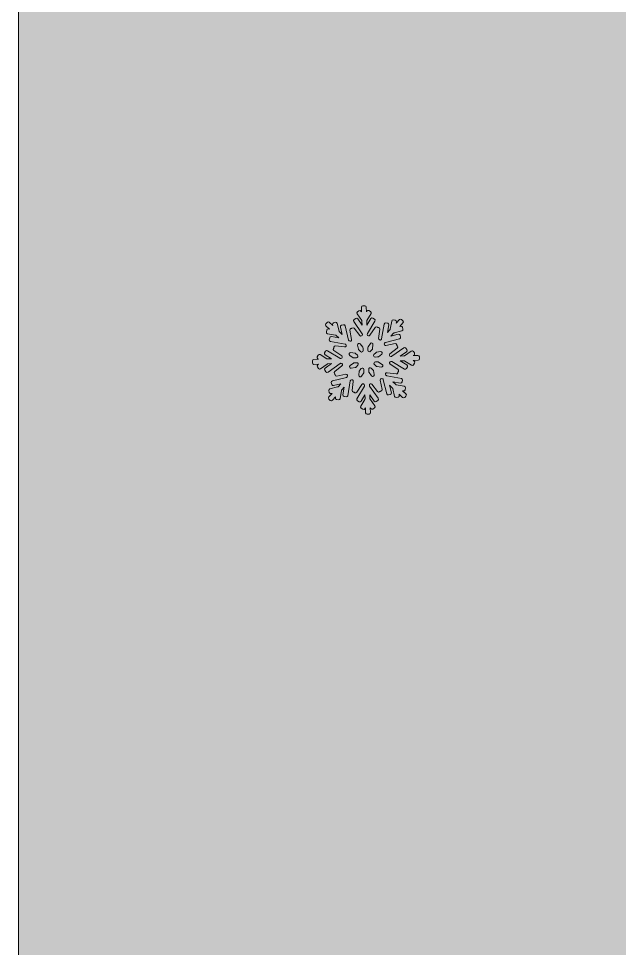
# Model space of a CAD drawing. Header units: millimetres. Extents: x 31 to 225, y -115 to -14.
# Drawn here: x 140.3 to 154.1, y -93.23 to -71.88 of the extents above; entities that cross this region are included whole.
import ezdxf

# ---------------------------------------------------------------- set-up
doc = ezdxf.new("R2010")
doc.units = ezdxf.units.MM
doc.header["$MEASUREMENT"] = 0
doc.layers.add('engraving', color=7, linetype='Continuous')
doc.layers.add('Layer 1', color=7, linetype='Continuous')

msp = doc.modelspace()

# ---------------------------------------------------------------- hatches: boundary and pattern name
at = {"layer": 'Layer 1'}
h = msp.add_hatch(color=2, dxfattribs=at)
h.dxf.hatch_style = 2
edge = h.paths.add_edge_path()
edge.add_spline(control_points=[(211.735, -40.876), (205.828, -35.752), (198.704, -32.392), (190.364, -30.797), (190.364, -30.797), (190.364, -29.654), (190.364, -29.654), (190.364, -27.087), (188.359, -24.969), (185.839, -24.777), (187.344, -23.662), (188.323, -21.878), (188.323, -19.861), (188.323, -16.481), (185.583, -13.74), (182.203, -13.74), (178.822, -13.74), (176.082, -16.481), (176.082, -19.861), (176.082, -21.878), (177.062, -23.662), (178.567, -24.777), (176.046, -24.969), (174.042, -27.087), (174.042, -29.654), (174.042, -29.654), (174.042, -29.716), (174.042, -29.716), (174.042, -29.716), (140.3, -29.716), (140.3, -29.716), (140.3, -29.716), (140.3, -114.865), (140.3, -114.865), (140.3, -114.865), (177.219, -114.865), (177.219, -114.865), (186.464, -114.865), (194.634, -113.223), (201.73, -109.939), (206.311, -107.871), (210.315, -105.094), (213.742, -101.606), (217.168, -98.119), (219.833, -93.933), (221.74, -89.047), (223.645, -84.161), (224.598, -78.555), (224.598, -72.23), (224.598, -58.768), (220.31, -48.317), (211.735, -40.876)], knot_values=[0, 0, 0, 0, 1, 1, 1, 2, 2, 2, 3, 3, 3, 4, 4, 4, 5, 5, 5, 6, 6, 6, 7, 7, 7, 8, 8, 8, 9, 9, 9, 10, 10, 10, 11, 11, 11, 12, 12, 12, 13, 13, 13, 14, 14, 14, 15, 15, 15, 16, 16, 16, 17, 17, 17, 17], degree=3, periodic=1)
edge = h.paths.add_edge_path()
edge.add_spline(control_points=[(178.395, -19.861), (178.395, -17.762), (180.103, -16.054), (182.203, -16.054), (184.302, -16.054), (186.01, -17.762), (186.01, -19.861), (186.01, -21.96), (184.302, -23.668), (182.203, -23.668), (180.103, -23.668), (178.395, -21.96), (178.395, -19.861)], knot_values=[0, 0, 0, 0, 1, 1, 1, 2, 2, 2, 3, 3, 3, 4, 4, 4, 4], degree=3, periodic=1)
edge = h.paths.add_edge_path()
edge.add_spline(control_points=[(191.572, -87.07), (188.734, -91.045), (184.557, -93.031), (179.043, -93.031), (179.043, -93.031), (168.46, -93.031), (168.46, -93.031), (168.46, -93.031), (168.46, -51.551), (168.46, -51.551), (168.46, -51.551), (177.705, -51.551), (177.705, -51.551), (183.625, -51.551), (188.126, -53.558), (191.208, -57.572), (194.289, -61.586), (195.83, -66.553), (195.83, -72.473), (195.83, -78.231), (194.41, -83.097), (191.572, -87.07)], knot_values=[0, 0, 0, 0, 1, 1, 1, 2, 2, 2, 3, 3, 3, 4, 4, 4, 5, 5, 5, 6, 6, 6, 7, 7, 7, 7], degree=3, periodic=1)

# ---------------------------------------------------------------- linework, layer by layer
at = {"layer": 'engraving', "lineweight": 0}
for points, knots in [([(149.507, -79.648), (149.506, -79.629), (149.49, -79.615), (149.472, -79.616), (149.472, -79.616), (149.364, -79.62), (149.364, -79.62), (149.364, -79.62), (149.384, -79.606), (149.384, -79.606), (149.399, -79.595), (149.403, -79.574), (149.393, -79.559), (149.393, -79.559), (149.368, -79.523), (149.368, -79.523), (149.357, -79.507), (149.336, -79.503), (149.32, -79.514), (149.32, -79.514), (149.168, -79.622), (149.168, -79.622), (149.163, -79.626), (149.156, -79.628), (149.15, -79.628), (149.15, -79.628), (149.068, -79.631), (149.068, -79.631), (149.068, -79.631), (149.212, -79.529), (149.212, -79.529), (149.228, -79.518), (149.231, -79.497), (149.221, -79.482), (149.221, -79.482), (149.196, -79.446), (149.196, -79.446), (149.185, -79.43), (149.164, -79.427), (149.149, -79.438), (149.149, -79.438), (148.871, -79.633), (148.871, -79.633), (148.866, -79.637), (148.86, -79.639), (148.853, -79.64), (148.853, -79.64), (148.851, -79.64), (148.851, -79.64), (148.819, -79.641), (148.803, -79.6), (148.829, -79.579), (148.829, -79.579), (148.996, -79.448), (148.996, -79.448), (149.01, -79.437), (149.013, -79.416), (149.001, -79.401), (149.001, -79.401), (148.996, -79.394), (148.996, -79.394), (148.993, -79.39), (148.991, -79.385), (148.99, -79.38), (148.99, -79.38), (148.988, -79.372), (148.988, -79.372), (148.984, -79.353), (148.967, -79.341), (148.948, -79.345), (148.948, -79.345), (148.738, -79.387), (148.738, -79.387), (148.706, -79.393), (148.685, -79.355), (148.707, -79.331), (148.707, -79.331), (148.71, -79.327), (148.71, -79.327), (148.715, -79.322), (148.72, -79.319), (148.727, -79.317), (148.727, -79.317), (149.049, -79.236), (149.049, -79.236), (149.067, -79.232), (149.078, -79.214), (149.074, -79.196), (149.074, -79.196), (149.063, -79.153), (149.063, -79.153), (149.058, -79.135), (149.04, -79.124), (149.022, -79.128), (149.022, -79.128), (148.853, -79.17), (148.853, -79.17), (148.853, -79.17), (148.911, -79.107), (148.911, -79.107), (148.916, -79.102), (148.922, -79.098), (148.928, -79.097), (148.928, -79.097), (149.105, -79.052), (149.105, -79.052), (149.123, -79.048), (149.134, -79.03), (149.129, -79.012), (149.129, -79.012), (149.119, -78.969), (149.119, -78.969), (149.114, -78.951), (149.096, -78.94), (149.078, -78.944), (149.078, -78.944), (149.055, -78.95), (149.055, -78.95), (149.055, -78.95), (149.13, -78.867), (149.13, -78.867), (149.143, -78.853), (149.142, -78.832), (149.128, -78.82), (149.128, -78.82), (149.096, -78.79), (149.096, -78.79), (149.083, -78.777), (149.061, -78.778), (149.048, -78.792), (149.048, -78.792), (148.976, -78.871), (148.976, -78.871), (148.976, -78.871), (148.98, -78.847), (148.98, -78.847), (148.983, -78.829), (148.971, -78.811), (148.953, -78.808), (148.953, -78.808), (148.91, -78.8), (148.91, -78.8), (148.892, -78.797), (148.874, -78.809), (148.871, -78.828), (148.871, -78.828), (148.839, -79.014), (148.839, -79.014), (148.837, -79.02), (148.835, -79.026), (148.83, -79.031), (148.83, -79.031), (148.775, -79.091), (148.775, -79.091), (148.775, -79.091), (148.805, -78.916), (148.805, -78.916), (148.809, -78.897), (148.796, -78.88), (148.778, -78.876), (148.778, -78.876), (148.735, -78.869), (148.735, -78.869), (148.717, -78.865), (148.699, -78.878), (148.696, -78.896), (148.696, -78.896), (148.637, -79.234), (148.637, -79.234), (148.636, -79.24), (148.633, -79.246), (148.629, -79.251), (148.629, -79.251), (148.629, -79.251), (148.629, -79.251), (148.607, -79.275), (148.567, -79.257), (148.57, -79.224), (148.57, -79.224), (148.596, -79.014), (148.596, -79.014), (148.598, -78.995), (148.585, -78.978), (148.567, -78.976), (148.567, -78.976), (148.559, -78.975), (148.559, -78.975), (148.553, -78.974), (148.548, -78.973), (148.544, -78.97), (148.544, -78.97), (148.537, -78.965), (148.537, -78.965), (148.522, -78.954), (148.501, -78.959), (148.49, -78.974), (148.49, -78.974), (148.372, -79.153), (148.372, -79.153), (148.354, -79.18), (148.312, -79.168), (148.31, -79.136), (148.31, -79.136), (148.31, -79.132), (148.31, -79.132), (148.31, -79.125), (148.312, -79.119), (148.315, -79.113), (148.315, -79.113), (148.486, -78.825), (148.486, -78.825), (148.495, -78.809), (148.49, -78.788), (148.474, -78.779), (148.474, -78.779), (148.437, -78.756), (148.437, -78.756), (148.421, -78.746), (148.4, -78.752), (148.391, -78.768), (148.391, -78.768), (148.302, -78.918), (148.302, -78.918), (148.302, -78.918), (148.298, -78.831), (148.298, -78.831), (148.298, -78.825), (148.299, -78.818), (148.303, -78.813), (148.303, -78.813), (148.397, -78.655), (148.397, -78.655), (148.406, -78.639), (148.401, -78.618), (148.385, -78.609), (148.385, -78.609), (148.348, -78.586), (148.348, -78.586), (148.332, -78.576), (148.311, -78.581), (148.301, -78.597), (148.301, -78.597), (148.289, -78.617), (148.289, -78.617), (148.289, -78.617), (148.285, -78.505), (148.285, -78.505), (148.284, -78.487), (148.268, -78.472), (148.25, -78.473), (148.25, -78.473), (148.206, -78.475), (148.206, -78.475), (148.188, -78.475), (148.173, -78.491), (148.174, -78.51), (148.174, -78.51), (148.178, -78.618), (148.178, -78.618), (148.178, -78.618), (148.165, -78.599), (148.165, -78.599), (148.155, -78.583), (148.133, -78.58), (148.118, -78.59), (148.118, -78.59), (148.082, -78.616), (148.082, -78.616), (148.067, -78.626), (148.064, -78.647), (148.074, -78.662), (148.074, -78.662), (148.181, -78.817), (148.181, -78.817), (148.185, -78.823), (148.187, -78.829), (148.187, -78.835), (148.187, -78.835), (148.191, -78.918), (148.191, -78.918), (148.191, -78.918), (148.09, -78.772), (148.09, -78.772), (148.079, -78.757), (148.058, -78.753), (148.043, -78.764), (148.043, -78.764), (148.007, -78.789), (148.007, -78.789), (147.992, -78.8), (147.988, -78.821), (147.999, -78.836), (147.999, -78.836), (148.193, -79.118), (148.193, -79.118), (148.197, -79.123), (148.199, -79.129), (148.199, -79.136), (148.199, -79.136), (148.199, -79.136), (148.199, -79.136), (148.201, -79.169), (148.159, -79.184), (148.139, -79.158), (148.139, -79.158), (148.011, -78.992), (148.011, -78.992), (147.999, -78.977), (147.978, -78.974), (147.963, -78.986), (147.963, -78.986), (147.957, -78.991), (147.957, -78.991), (147.953, -78.994), (147.948, -78.996), (147.943, -78.997), (147.943, -78.997), (147.935, -78.999), (147.935, -78.999), (147.916, -79.003), (147.904, -79.02), (147.908, -79.039), (147.908, -79.039), (147.95, -79.251), (147.95, -79.251), (147.956, -79.283), (147.918, -79.304), (147.894, -79.282), (147.894, -79.282), (147.892, -79.28), (147.892, -79.28), (147.887, -79.275), (147.883, -79.27), (147.882, -79.263), (147.882, -79.263), (147.801, -78.937), (147.801, -78.937), (147.797, -78.919), (147.778, -78.907), (147.76, -78.912), (147.76, -78.912), (147.718, -78.923), (147.718, -78.923), (147.7, -78.927), (147.689, -78.945), (147.693, -78.963), (147.693, -78.963), (147.736, -79.134), (147.736, -79.134), (147.736, -79.134), (147.673, -79.076), (147.673, -79.076), (147.668, -79.071), (147.665, -79.065), (147.663, -79.059), (147.663, -79.059), (147.619, -78.88), (147.619, -78.88), (147.615, -78.862), (147.596, -78.851), (147.578, -78.855), (147.578, -78.855), (147.536, -78.866), (147.536, -78.866), (147.518, -78.87), (147.507, -78.889), (147.511, -78.907), (147.511, -78.907), (147.517, -78.93), (147.517, -78.93), (147.517, -78.93), (147.436, -78.854), (147.436, -78.854), (147.422, -78.841), (147.401, -78.842), (147.388, -78.856), (147.388, -78.856), (147.359, -78.888), (147.359, -78.888), (147.346, -78.902), (147.347, -78.923), (147.36, -78.936), (147.36, -78.936), (147.44, -79.01), (147.44, -79.01), (147.44, -79.01), (147.417, -79.006), (147.417, -79.006), (147.398, -79.002), (147.381, -79.015), (147.377, -79.033), (147.377, -79.033), (147.37, -79.076), (147.37, -79.076), (147.367, -79.095), (147.379, -79.112), (147.397, -79.116), (147.397, -79.116), (147.58, -79.149), (147.58, -79.149), (147.587, -79.15), (147.593, -79.153), (147.598, -79.157), (147.598, -79.157), (147.658, -79.214), (147.658, -79.214), (147.658, -79.214), (147.485, -79.183), (147.485, -79.183), (147.466, -79.179), (147.449, -79.192), (147.446, -79.21), (147.446, -79.21), (147.438, -79.254), (147.438, -79.254), (147.435, -79.272), (147.447, -79.289), (147.465, -79.293), (147.465, -79.293), (147.799, -79.353), (147.799, -79.353), (147.805, -79.354), (147.811, -79.357), (147.816, -79.361), (147.816, -79.361), (147.818, -79.363), (147.818, -79.363), (147.842, -79.385), (147.823, -79.425), (147.79, -79.421), (147.79, -79.421), (147.582, -79.395), (147.582, -79.395), (147.564, -79.392), (147.547, -79.406), (147.545, -79.424), (147.545, -79.424), (147.544, -79.433), (147.544, -79.433), (147.543, -79.438), (147.541, -79.443), (147.538, -79.447), (147.538, -79.447), (147.533, -79.454), (147.533, -79.454), (147.523, -79.47), (147.527, -79.491), (147.543, -79.501), (147.543, -79.501), (147.722, -79.622), (147.722, -79.622), (147.749, -79.641), (147.737, -79.683), (147.704, -79.684), (147.704, -79.684), (147.7, -79.684), (147.7, -79.684), (147.693, -79.685), (147.687, -79.683), (147.681, -79.679), (147.681, -79.679), (147.396, -79.506), (147.396, -79.506), (147.38, -79.496), (147.359, -79.501), (147.35, -79.517), (147.35, -79.517), (147.327, -79.555), (147.327, -79.555), (147.318, -79.571), (147.323, -79.592), (147.339, -79.601), (147.339, -79.601), (147.488, -79.692), (147.488, -79.692), (147.488, -79.692), (147.403, -79.696), (147.403, -79.696), (147.396, -79.696), (147.39, -79.694), (147.384, -79.691), (147.384, -79.691), (147.228, -79.596), (147.228, -79.596), (147.212, -79.586), (147.191, -79.591), (147.182, -79.607), (147.182, -79.607), (147.159, -79.645), (147.159, -79.645), (147.15, -79.661), (147.155, -79.682), (147.171, -79.691), (147.171, -79.691), (147.192, -79.704), (147.192, -79.704), (147.192, -79.704), (147.081, -79.708), (147.081, -79.708), (147.062, -79.709), (147.047, -79.725), (147.048, -79.743), (147.048, -79.743), (147.05, -79.788), (147.05, -79.788), (147.051, -79.806), (147.066, -79.821), (147.085, -79.82), (147.085, -79.82), (147.193, -79.816), (147.193, -79.816), (147.193, -79.816), (147.173, -79.83), (147.173, -79.83), (147.157, -79.84), (147.154, -79.861), (147.164, -79.877), (147.164, -79.877), (147.189, -79.913), (147.189, -79.913), (147.2, -79.928), (147.221, -79.932), (147.237, -79.921), (147.237, -79.921), (147.389, -79.814), (147.389, -79.814), (147.394, -79.81), (147.401, -79.808), (147.407, -79.807), (147.407, -79.807), (147.489, -79.804), (147.489, -79.804), (147.489, -79.804), (147.344, -79.907), (147.344, -79.907), (147.329, -79.917), (147.325, -79.938), (147.336, -79.953), (147.336, -79.953), (147.361, -79.99), (147.361, -79.99), (147.372, -80.005), (147.393, -80.009), (147.408, -79.998), (147.408, -79.998), (147.686, -79.802), (147.686, -79.802), (147.691, -79.798), (147.697, -79.796), (147.704, -79.796), (147.704, -79.796), (147.705, -79.796), (147.705, -79.796), (147.738, -79.795), (147.753, -79.836), (147.728, -79.856), (147.728, -79.856), (147.561, -79.987), (147.561, -79.987), (147.547, -79.999), (147.544, -80.02), (147.555, -80.034), (147.555, -80.034), (147.561, -80.041), (147.561, -80.041), (147.564, -80.045), (147.566, -80.05), (147.567, -80.055), (147.567, -80.055), (147.569, -80.064), (147.569, -80.064), (147.572, -80.082), (147.59, -80.094), (147.609, -80.09), (147.609, -80.09), (147.819, -80.048), (147.819, -80.048), (147.851, -80.042), (147.872, -80.08), (147.85, -80.104), (147.85, -80.104), (147.847, -80.108), (147.847, -80.108), (147.842, -80.113), (147.836, -80.117), (147.83, -80.118), (147.83, -80.118), (147.508, -80.199), (147.508, -80.199), (147.49, -80.204), (147.479, -80.222), (147.483, -80.24), (147.483, -80.24), (147.494, -80.283), (147.494, -80.283), (147.498, -80.301), (147.517, -80.312), (147.535, -80.307), (147.535, -80.307), (147.703, -80.265), (147.703, -80.265), (147.703, -80.265), (147.645, -80.329), (147.645, -80.329), (147.641, -80.334), (147.635, -80.337), (147.629, -80.339), (147.629, -80.339), (147.452, -80.383), (147.452, -80.383), (147.434, -80.388), (147.423, -80.406), (147.428, -80.424), (147.428, -80.424), (147.438, -80.467), (147.438, -80.467), (147.443, -80.485), (147.461, -80.496), (147.479, -80.491), (147.479, -80.491), (147.502, -80.486), (147.502, -80.486), (147.502, -80.486), (147.427, -80.568), (147.427, -80.568), (147.414, -80.582), (147.415, -80.603), (147.428, -80.616), (147.428, -80.616), (147.46, -80.646), (147.46, -80.646), (147.474, -80.659), (147.496, -80.658), (147.508, -80.644), (147.508, -80.644), (147.581, -80.565), (147.581, -80.565), (147.581, -80.565), (147.577, -80.588), (147.577, -80.588), (147.574, -80.607), (147.586, -80.624), (147.604, -80.627), (147.604, -80.627), (147.647, -80.635), (147.647, -80.635), (147.665, -80.638), (147.683, -80.626), (147.686, -80.608), (147.686, -80.608), (147.718, -80.422), (147.718, -80.422), (147.719, -80.416), (147.722, -80.41), (147.727, -80.405), (147.727, -80.405), (147.782, -80.344), (147.782, -80.344), (147.782, -80.344), (147.751, -80.52), (147.751, -80.52), (147.748, -80.538), (147.76, -80.556), (147.779, -80.559), (147.779, -80.559), (147.821, -80.567), (147.821, -80.567), (147.84, -80.57), (147.858, -80.558), (147.861, -80.539), (147.861, -80.539), (147.92, -80.201), (147.92, -80.201), (147.921, -80.195), (147.924, -80.189), (147.928, -80.184), (147.928, -80.184), (147.928, -80.184), (147.928, -80.184), (147.95, -80.16), (147.99, -80.179), (147.986, -80.211), (147.986, -80.211), (147.961, -80.422), (147.961, -80.422), (147.959, -80.44), (147.972, -80.457), (147.99, -80.459), (147.99, -80.459), (147.998, -80.46), (147.998, -80.46), (148.003, -80.461), (148.008, -80.463), (148.013, -80.466), (148.013, -80.466), (148.02, -80.47), (148.02, -80.47), (148.035, -80.481), (148.056, -80.477), (148.067, -80.461), (148.067, -80.461), (148.185, -80.283), (148.185, -80.283), (148.203, -80.255), (148.245, -80.267), (148.246, -80.3), (148.246, -80.3), (148.247, -80.304), (148.247, -80.304), (148.247, -80.31), (148.245, -80.317), (148.242, -80.322), (148.242, -80.322), (148.071, -80.611), (148.071, -80.611), (148.061, -80.626), (148.067, -80.647), (148.082, -80.657), (148.082, -80.657), (148.12, -80.679), (148.12, -80.679), (148.136, -80.689), (148.157, -80.684), (148.166, -80.668), (148.166, -80.668), (148.255, -80.518), (148.255, -80.518), (148.255, -80.518), (148.259, -80.604), (148.259, -80.604), (148.259, -80.61), (148.257, -80.617), (148.254, -80.623), (148.254, -80.623), (148.16, -80.781), (148.16, -80.781), (148.151, -80.797), (148.156, -80.817), (148.172, -80.827), (148.172, -80.827), (148.209, -80.85), (148.209, -80.85), (148.225, -80.859), (148.246, -80.854), (148.256, -80.838), (148.256, -80.838), (148.267, -80.818), (148.267, -80.818), (148.267, -80.818), (148.272, -80.93), (148.272, -80.93), (148.273, -80.949), (148.288, -80.963), (148.307, -80.962), (148.307, -80.962), (148.35, -80.961), (148.35, -80.961), (148.369, -80.96), (148.384, -80.944), (148.383, -80.926), (148.383, -80.926), (148.378, -80.818), (148.378, -80.818), (148.378, -80.818), (148.392, -80.837), (148.392, -80.837), (148.402, -80.852), (148.424, -80.856), (148.439, -80.845), (148.439, -80.845), (148.474, -80.82), (148.474, -80.82), (148.49, -80.809), (148.493, -80.788), (148.483, -80.773), (148.483, -80.773), (148.376, -80.618), (148.376, -80.618), (148.372, -80.613), (148.37, -80.607), (148.37, -80.6), (148.37, -80.6), (148.366, -80.517), (148.366, -80.517), (148.366, -80.517), (148.467, -80.663), (148.467, -80.663), (148.478, -80.678), (148.499, -80.682), (148.514, -80.671), (148.514, -80.671), (148.55, -80.646), (148.55, -80.646), (148.565, -80.636), (148.569, -80.615), (148.558, -80.599), (148.558, -80.599), (148.363, -80.318), (148.363, -80.318), (148.36, -80.312), (148.358, -80.306), (148.357, -80.3), (148.357, -80.3), (148.357, -80.299), (148.357, -80.299), (148.356, -80.266), (148.398, -80.251), (148.418, -80.277), (148.418, -80.277), (148.546, -80.444), (148.546, -80.444), (148.557, -80.459), (148.579, -80.461), (148.594, -80.45), (148.594, -80.45), (148.6, -80.445), (148.6, -80.445), (148.604, -80.441), (148.609, -80.439), (148.614, -80.438), (148.614, -80.438), (148.622, -80.436), (148.622, -80.436), (148.64, -80.433), (148.652, -80.415), (148.649, -80.397), (148.649, -80.397), (148.607, -80.185), (148.607, -80.185), (148.601, -80.153), (148.639, -80.131), (148.663, -80.154), (148.663, -80.154), (148.665, -80.155), (148.665, -80.155), (148.67, -80.16), (148.673, -80.166), (148.675, -80.172), (148.675, -80.172), (148.756, -80.499), (148.756, -80.499), (148.76, -80.517), (148.779, -80.528), (148.797, -80.523), (148.797, -80.523), (148.839, -80.513), (148.839, -80.513), (148.857, -80.508), (148.868, -80.49), (148.863, -80.472), (148.863, -80.472), (148.821, -80.301), (148.821, -80.301), (148.821, -80.301), (148.884, -80.36), (148.884, -80.36), (148.888, -80.364), (148.892, -80.37), (148.893, -80.376), (148.893, -80.376), (148.938, -80.556), (148.938, -80.556), (148.942, -80.574), (148.961, -80.585), (148.979, -80.58), (148.979, -80.58), (149.021, -80.57), (149.021, -80.57), (149.039, -80.565), (149.05, -80.547), (149.045, -80.529), (149.045, -80.529), (149.04, -80.506), (149.04, -80.506), (149.04, -80.506), (149.121, -80.581), (149.121, -80.581), (149.134, -80.594), (149.156, -80.593), (149.169, -80.58), (149.169, -80.58), (149.198, -80.547), (149.198, -80.547), (149.211, -80.534), (149.21, -80.512), (149.196, -80.5), (149.196, -80.5), (149.117, -80.426), (149.117, -80.426), (149.117, -80.426), (149.14, -80.43), (149.14, -80.43), (149.159, -80.433), (149.176, -80.421), (149.179, -80.402), (149.179, -80.402), (149.187, -80.359), (149.187, -80.359), (149.19, -80.341), (149.178, -80.323), (149.16, -80.32), (149.16, -80.32), (148.976, -80.287), (148.976, -80.287), (148.97, -80.286), (148.964, -80.283), (148.959, -80.278), (148.959, -80.278), (148.899, -80.221), (148.899, -80.221), (148.899, -80.221), (149.072, -80.253), (149.072, -80.253), (149.09, -80.256), (149.108, -80.244), (149.111, -80.225), (149.111, -80.225), (149.119, -80.182), (149.119, -80.182), (149.122, -80.164), (149.11, -80.146), (149.092, -80.143), (149.092, -80.143), (148.758, -80.082), (148.758, -80.082), (148.751, -80.081), (148.746, -80.078), (148.741, -80.074), (148.741, -80.074), (148.739, -80.072), (148.739, -80.072), (148.715, -80.05), (148.734, -80.01), (148.767, -80.014), (148.767, -80.014), (148.974, -80.041), (148.974, -80.041), (148.993, -80.043), (149.01, -80.03), (149.012, -80.011), (149.012, -80.011), (149.013, -80.003), (149.013, -80.003), (149.014, -79.998), (149.016, -79.993), (149.019, -79.988), (149.019, -79.988), (149.023, -79.981), (149.023, -79.981), (149.034, -79.966), (149.029, -79.945), (149.014, -79.934), (149.014, -79.934), (148.835, -79.813), (148.835, -79.813), (148.808, -79.795), (148.82, -79.753), (148.853, -79.751), (148.853, -79.751), (148.857, -79.751), (148.857, -79.751), (148.864, -79.751), (148.87, -79.753), (148.876, -79.756), (148.876, -79.756), (149.161, -79.93), (149.161, -79.93), (149.177, -79.939), (149.198, -79.934), (149.207, -79.918), (149.207, -79.918), (149.23, -79.88), (149.23, -79.88), (149.239, -79.864), (149.234, -79.844), (149.218, -79.834), (149.218, -79.834), (149.068, -79.743), (149.068, -79.743), (149.068, -79.743), (149.154, -79.74), (149.154, -79.74), (149.16, -79.739), (149.167, -79.741), (149.173, -79.745), (149.173, -79.745), (149.329, -79.84), (149.329, -79.84), (149.345, -79.849), (149.366, -79.844), (149.375, -79.828), (149.375, -79.828), (149.398, -79.79), (149.398, -79.79), (149.407, -79.774), (149.402, -79.754), (149.386, -79.744), (149.386, -79.744), (149.365, -79.731), (149.365, -79.731), (149.365, -79.731), (149.476, -79.727), (149.476, -79.727), (149.495, -79.726), (149.509, -79.711), (149.509, -79.692), (149.509, -79.692), (149.507, -79.648), (149.507, -79.648)], [0, 0, 0, 0, 1, 1, 1, 2, 2, 2, 3, 3, 3, 4, 4, 4, 5, 5, 5, 6, 6, 6, 7, 7, 7, 8, 8, 8, 9, 9, 9, 10, 10, 10, 11, 11, 11, 12, 12, 12, 13, 13, 13, 14, 14, 14, 15, 15, 15, 16, 16, 16, 17, 17, 17, 18, 18, 18, 19, 19, 19, 20, 20, 20, 21, 21, 21, 22, 22, 22, 23, 23, 23, 24, 24, 24, 25, 25, 25, 26, 26, 26, 27, 27, 27, 28, 28, 28, 29, 29, 29, 30, 30, 30, 31, 31, 31, 32, 32, 32, 33, 33, 33, 34, 34, 34, 35, 35, 35, 36, 36, 36, 37, 37, 37, 38, 38, 38, 39, 39, 39, 40, 40, 40, 41, 41, 41, 42, 42, 42, 43, 43, 43, 44, 44, 44, 45, 45, 45, 46, 46, 46, 47, 47, 47, 48, 48, 48, 49, 49, 49, 50, 50, 50, 51, 51, 51, 52, 52, 52, 53, 53, 53, 54, 54, 54, 55, 55, 55, 56, 56, 56, 57, 57, 57, 58, 58, 58, 59, 59, 59, 60, 60, 60, 61, 61, 61, 62, 62, 62, 63, 63, 63, 64, 64, 64, 65, 65, 65, 66, 66, 66, 67, 67, 67, 68, 68, 68, 69, 69, 69, 70, 70, 70, 71, 71, 71, 72, 72, 72, 73, 73, 73, 74, 74, 74, 75, 75, 75, 76, 76, 76, 77, 77, 77, 78, 78, 78, 79, 79, 79, 80, 80, 80, 81, 81, 81, 82, 82, 82, 83, 83, 83, 84, 84, 84, 85, 85, 85, 86, 86, 86, 87, 87, 87, 88, 88, 88, 89, 89, 89, 90, 90, 90, 91, 91, 91, 92, 92, 92, 93, 93, 93, 94, 94, 94, 95, 95, 95, 96, 96, 96, 97, 97, 97, 98, 98, 98, 99, 99, 99, 100, 100, 100, 101, 101, 101, 102, 102, 102, 103, 103, 103, 104, 104, 104, 105, 105, 105, 106, 106, 106, 107, 107, 107, 108, 108, 108, 109, 109, 109, 110, 110, 110, 111, 111, 111, 112, 112, 112, 113, 113, 113, 114, 114, 114, 115, 115, 115, 116, 116, 116, 117, 117, 117, 118, 118, 118, 119, 119, 119, 120, 120, 120, 121, 121, 121, 122, 122, 122, 123, 123, 123, 124, 124, 124, 125, 125, 125, 126, 126, 126, 127, 127, 127, 128, 128, 128, 129, 129, 129, 130, 130, 130, 131, 131, 131, 132, 132, 132, 133, 133, 133, 134, 134, 134, 135, 135, 135, 136, 136, 136, 137, 137, 137, 138, 138, 138, 139, 139, 139, 140, 140, 140, 141, 141, 141, 142, 142, 142, 143, 143, 143, 144, 144, 144, 145, 145, 145, 146, 146, 146, 147, 147, 147, 148, 148, 148, 149, 149, 149, 150, 150, 150, 151, 151, 151, 152, 152, 152, 153, 153, 153, 154, 154, 154, 155, 155, 155, 156, 156, 156, 157, 157, 157, 158, 158, 158, 159, 159, 159, 160, 160, 160, 161, 161, 161, 162, 162, 162, 163, 163, 163, 164, 164, 164, 165, 165, 165, 166, 166, 166, 167, 167, 167, 168, 168, 168, 169, 169, 169, 170, 170, 170, 171, 171, 171, 172, 172, 172, 173, 173, 173, 174, 174, 174, 175, 175, 175, 176, 176, 176, 177, 177, 177, 178, 178, 178, 179, 179, 179, 180, 180, 180, 181, 181, 181, 182, 182, 182, 183, 183, 183, 184, 184, 184, 185, 185, 185, 186, 186, 186, 187, 187, 187, 188, 188, 188, 189, 189, 189, 190, 190, 190, 191, 191, 191, 192, 192, 192, 193, 193, 193, 194, 194, 194, 195, 195, 195, 196, 196, 196, 197, 197, 197, 198, 198, 198, 199, 199, 199, 200, 200, 200, 201, 201, 201, 202, 202, 202, 203, 203, 203, 204, 204, 204, 205, 205, 205, 206, 206, 206, 207, 207, 207, 208, 208, 208, 209, 209, 209, 210, 210, 210, 211, 211, 211, 212, 212, 212, 213, 213, 213, 214, 214, 214, 215, 215, 215, 216, 216, 216, 217, 217, 217, 218, 218, 218, 219, 219, 219, 220, 220, 220, 221, 221, 221, 222, 222, 222, 223, 223, 223, 224, 224, 224, 225, 225, 225, 226, 226, 226, 227, 227, 227, 228, 228, 228, 229, 229, 229, 230, 230, 230, 231, 231, 231, 232, 232, 232, 233, 233, 233, 234, 234, 234, 235, 235, 235, 236, 236, 236, 237, 237, 237, 238, 238, 238, 239, 239, 239, 240, 240, 240, 241, 241, 241, 242, 242, 242, 243, 243, 243, 244, 244, 244, 245, 245, 245, 246, 246, 246, 247, 247, 247, 248, 248, 248, 249, 249, 249, 250, 250, 250, 251, 251, 251, 252, 252, 252, 253, 253, 253, 254, 254, 254, 255, 255, 255, 256, 256, 256, 257, 257, 257, 258, 258, 258, 259, 259, 259, 260, 260, 260, 261, 261, 261, 262, 262, 262, 263, 263, 263, 264, 264, 264, 265, 265, 265, 266, 266, 266, 267, 267, 267, 268, 268, 268, 269, 269, 269, 270, 270, 270, 271, 271, 271, 272, 272, 272, 273, 273, 273, 274, 274, 274, 275, 275, 275, 276, 276, 276, 277, 277, 277, 278, 278, 278, 279, 279, 279, 280, 280, 280, 281, 281, 281, 282, 282, 282, 283, 283, 283, 284, 284, 284, 285, 285, 285, 286, 286, 286, 287, 287, 287, 288, 288, 288, 289, 289, 289, 290, 290, 290, 291, 291, 291, 292, 292, 292, 293, 293, 293, 294, 294, 294, 295, 295, 295, 296, 296, 296, 297, 297, 297, 298, 298, 298, 299, 299, 299, 300, 300, 300, 301, 301, 301, 302, 302, 302, 303, 303, 303, 304, 304, 304, 305, 305, 305, 306, 306, 306, 307, 307, 307, 308, 308, 308, 309, 309, 309, 310, 310, 310, 311, 311, 311, 312, 312, 312, 313, 313, 313, 314, 314, 314, 315, 315, 315, 316, 316, 316, 317, 317, 317, 318, 318, 318, 319, 319, 319, 320, 320, 320, 321, 321, 321, 322, 322, 322, 323, 323, 323, 324, 324, 324, 325, 325, 325, 326, 326, 326, 327, 327, 327, 328, 328, 328, 329, 329, 329, 330, 330, 330, 331, 331, 331, 332, 332, 332, 333, 333, 333, 334, 334, 334, 335, 335, 335, 336, 336, 336, 336]), ([(148.148, -79.352), (148.148, -79.352), (148.205, -79.426), (148.205, -79.426), (148.209, -79.431), (148.212, -79.438), (148.212, -79.445), (148.212, -79.445), (148.214, -79.502), (148.214, -79.502), (148.215, -79.533), (148.179, -79.549), (148.157, -79.528), (148.157, -79.528), (148.117, -79.49), (148.117, -79.49), (148.111, -79.485), (148.108, -79.479), (148.107, -79.472), (148.107, -79.472), (148.088, -79.38), (148.088, -79.38), (148.081, -79.345), (148.126, -79.324), (148.148, -79.352)], [0, 0, 0, 0, 1, 1, 1, 2, 2, 2, 3, 3, 3, 4, 4, 4, 5, 5, 5, 6, 6, 6, 7, 7, 7, 8, 8, 8, 8]), ([(148.325, -79.498), (148.325, -79.498), (148.323, -79.441), (148.323, -79.441), (148.322, -79.434), (148.324, -79.427), (148.328, -79.421), (148.328, -79.421), (148.38, -79.343), (148.38, -79.343), (148.399, -79.314), (148.446, -79.331), (148.441, -79.366), (148.441, -79.366), (148.43, -79.46), (148.43, -79.46), (148.429, -79.467), (148.426, -79.473), (148.421, -79.478), (148.421, -79.478), (148.384, -79.52), (148.384, -79.52), (148.363, -79.542), (148.326, -79.528), (148.325, -79.498)], [0, 0, 0, 0, 1, 1, 1, 2, 2, 2, 3, 3, 3, 4, 4, 4, 5, 5, 5, 6, 6, 6, 7, 7, 7, 8, 8, 8, 8]), ([(147.985, -79.667), (147.985, -79.667), (147.906, -79.613), (147.906, -79.613), (147.877, -79.593), (147.894, -79.547), (147.929, -79.551), (147.929, -79.551), (148.022, -79.563), (148.022, -79.563), (148.029, -79.564), (148.036, -79.567), (148.041, -79.572), (148.041, -79.572), (148.084, -79.612), (148.084, -79.612), (148.106, -79.632), (148.092, -79.669), (148.062, -79.67), (148.062, -79.67), (148.006, -79.672), (148.006, -79.672), (147.998, -79.673), (147.991, -79.671), (147.985, -79.667)], [0, 0, 0, 0, 1, 1, 1, 2, 2, 2, 3, 3, 3, 4, 4, 4, 5, 5, 5, 6, 6, 6, 7, 7, 7, 8, 8, 8, 8]), ([(148.464, -79.597), (148.464, -79.597), (148.503, -79.554), (148.503, -79.554), (148.508, -79.549), (148.514, -79.545), (148.521, -79.544), (148.521, -79.544), (148.614, -79.526), (148.614, -79.526), (148.649, -79.519), (148.669, -79.563), (148.641, -79.585), (148.641, -79.585), (148.567, -79.644), (148.567, -79.644), (148.561, -79.649), (148.554, -79.651), (148.547, -79.651), (148.547, -79.651), (148.49, -79.654), (148.49, -79.654), (148.46, -79.655), (148.444, -79.619), (148.464, -79.597)], [0, 0, 0, 0, 1, 1, 1, 2, 2, 2, 3, 3, 3, 4, 4, 4, 5, 5, 5, 6, 6, 6, 7, 7, 7, 8, 8, 8, 8]), ([(148.093, -79.838), (148.093, -79.838), (148.054, -79.881), (148.054, -79.881), (148.049, -79.886), (148.043, -79.89), (148.036, -79.891), (148.036, -79.891), (147.943, -79.91), (147.943, -79.91), (147.908, -79.917), (147.888, -79.872), (147.915, -79.85), (147.915, -79.85), (147.99, -79.791), (147.99, -79.791), (147.996, -79.787), (148.003, -79.784), (148.01, -79.784), (148.01, -79.784), (148.067, -79.782), (148.067, -79.782), (148.097, -79.781), (148.113, -79.816), (148.093, -79.838)], [0, 0, 0, 0, 1, 1, 1, 2, 2, 2, 3, 3, 3, 4, 4, 4, 5, 5, 5, 6, 6, 6, 7, 7, 7, 8, 8, 8, 8]), ([(148.571, -79.769), (148.571, -79.769), (148.651, -79.823), (148.651, -79.823), (148.68, -79.843), (148.663, -79.889), (148.627, -79.884), (148.627, -79.884), (148.534, -79.872), (148.534, -79.872), (148.527, -79.871), (148.521, -79.868), (148.516, -79.863), (148.516, -79.863), (148.473, -79.824), (148.473, -79.824), (148.451, -79.803), (148.465, -79.766), (148.495, -79.765), (148.495, -79.765), (148.551, -79.763), (148.551, -79.763), (148.558, -79.763), (148.565, -79.765), (148.571, -79.769)], [0, 0, 0, 0, 1, 1, 1, 2, 2, 2, 3, 3, 3, 4, 4, 4, 5, 5, 5, 6, 6, 6, 7, 7, 7, 8, 8, 8, 8]), ([(148.232, -79.937), (148.232, -79.937), (148.234, -79.994), (148.234, -79.994), (148.234, -80.001), (148.232, -80.008), (148.229, -80.014), (148.229, -80.014), (148.177, -80.092), (148.177, -80.092), (148.157, -80.122), (148.111, -80.105), (148.115, -80.069), (148.115, -80.069), (148.127, -79.976), (148.127, -79.976), (148.128, -79.969), (148.131, -79.962), (148.135, -79.957), (148.135, -79.957), (148.173, -79.916), (148.173, -79.916), (148.193, -79.893), (148.231, -79.907), (148.232, -79.937)], [0, 0, 0, 0, 1, 1, 1, 2, 2, 2, 3, 3, 3, 4, 4, 4, 5, 5, 5, 6, 6, 6, 7, 7, 7, 8, 8, 8, 8]), ([(148.409, -80.083), (148.409, -80.083), (148.352, -80.009), (148.352, -80.009), (148.348, -80.004), (148.345, -79.997), (148.345, -79.99), (148.345, -79.99), (148.343, -79.933), (148.343, -79.933), (148.341, -79.903), (148.377, -79.886), (148.399, -79.907), (148.399, -79.907), (148.44, -79.945), (148.44, -79.945), (148.445, -79.95), (148.449, -79.956), (148.45, -79.963), (148.45, -79.963), (148.468, -80.056), (148.468, -80.056), (148.475, -80.091), (148.43, -80.111), (148.409, -80.083)], [0, 0, 0, 0, 1, 1, 1, 2, 2, 2, 3, 3, 3, 4, 4, 4, 5, 5, 5, 6, 6, 6, 7, 7, 7, 8, 8, 8, 8])]:
    msp.add_open_spline(points, degree=3, knots=knots, dxfattribs=at)
at = {"layer": 'Layer 1', "lineweight": 0}
msp.add_open_spline([(211.735, -40.876), (205.828, -35.752), (198.704, -32.392), (190.364, -30.797), (190.364, -30.797), (190.364, -29.654), (190.364, -29.654), (190.364, -27.087), (188.359, -24.969), (185.839, -24.777), (187.344, -23.662), (188.323, -21.878), (188.323, -19.861), (188.323, -16.481), (185.583, -13.74), (182.203, -13.74), (178.822, -13.74), (176.082, -16.481), (176.082, -19.861), (176.082, -21.878), (177.062, -23.662), (178.567, -24.777), (176.046, -24.969), (174.042, -27.087), (174.042, -29.654), (174.042, -29.654), (174.042, -29.716), (174.042, -29.716), (174.042, -29.716), (140.3, -29.716), (140.3, -29.716), (140.3, -29.716), (140.3, -114.865), (140.3, -114.865), (140.3, -114.865), (177.219, -114.865), (177.219, -114.865), (186.464, -114.865), (194.634, -113.223), (201.73, -109.939), (206.311, -107.871), (210.315, -105.094), (213.742, -101.606), (217.168, -98.119), (219.833, -93.933), (221.74, -89.047), (223.645, -84.161), (224.598, -78.555), (224.598, -72.23), (224.598, -58.768), (220.31, -48.317), (211.735, -40.876)], degree=3, knots=[0, 0, 0, 0, 1, 1, 1, 2, 2, 2, 3, 3, 3, 4, 4, 4, 5, 5, 5, 6, 6, 6, 7, 7, 7, 8, 8, 8, 9, 9, 9, 10, 10, 10, 11, 11, 11, 12, 12, 12, 13, 13, 13, 14, 14, 14, 15, 15, 15, 16, 16, 16, 17, 17, 17, 17], dxfattribs=at)

doc.saveas('drawing.dxf')
